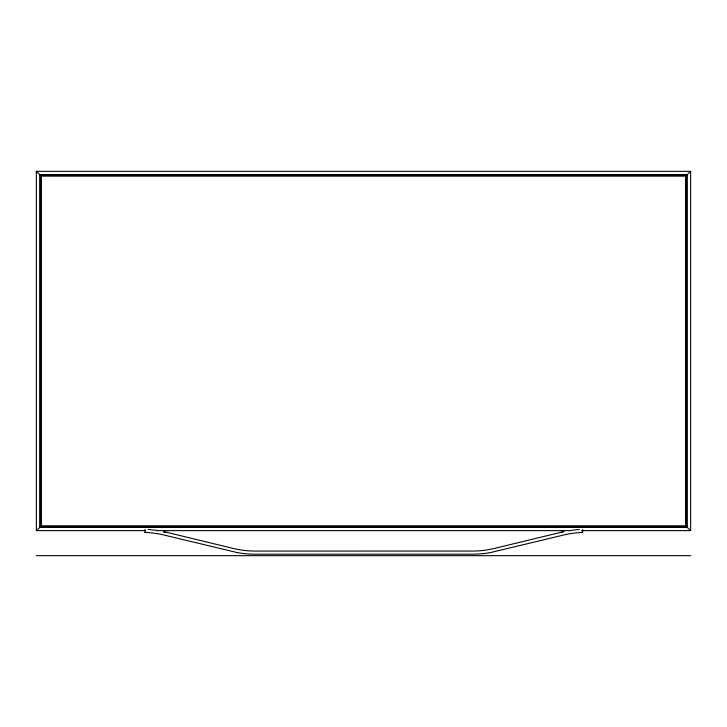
<?xml version="1.0" encoding="UTF-8"?>
<svg xmlns="http://www.w3.org/2000/svg" width="727" height="727" viewBox="0 0 727 727"><rect width="100%" height="100%" fill="white"/><g stroke="black" fill="none" stroke-linecap="round" stroke-linejoin="round"><path stroke-width="1.09" d="M581.6 530.628L690.65 530.628L690.65 171.336L36.35 171.336L36.35 530.628L39.585 527.584M39.949 527.248L40.503 526.721L686.497 526.721L687.051 527.248L687.051 174.716L39.949 174.716L39.949 527.248L687.051 527.248M41.094 526.166L685.906 526.166L685.906 175.798L41.094 175.798L41.094 526.166L685.906 526.166M41.094 175.798L685.906 175.798M39.949 174.716L40.503 175.243L686.497 175.243L687.051 174.716M687.415 174.38L690.65 171.336M564.061 531.555L494.124 548.503A68.801 49.654 0 0 1 472.196 551.057L255.459 551.066A68.801 49.654 0 0 1 233.531 548.512L163.593 531.555M572.058 530.192L579.301 529.474M36.35 530.628L145.4 530.628M156.759 530.628L571.377 530.628M145 529.474L145 532.446L147.227 532.446M163.929 532.446L167.265 532.446M560.39 532.446L562.616 532.446M580.428 532.446L582.654 532.446L582.654 529.474M36.35 555.664L690.65 555.664M148.363 529.474L157.377 530.437M237.465 552.638L161.648 534.454A75.417 54.661 0 0 0 150.634 532.818L149.226 532.7A76.853 55.706 0 0 0 145 532.446M687.415 527.584L690.65 530.628M36.35 171.336L39.585 174.38M686.497 175.243L686.497 526.721M685.77 175.925L685.77 526.03M41.23 175.925L41.23 526.03M40.503 175.243L40.503 526.721M582.654 532.446A76.853 55.706 0 0 0 578.428 532.7L577.02 532.818A75.417 54.661 0 0 0 566.006 534.454L490.189 552.638A102.607 102.607 0 0 1 472.241 554.192L255.413 554.201A102.607 102.607 0 0 1 237.465 552.647M686.688 175.062L40.312 175.062L40.312 526.902L686.688 526.902L686.688 175.062"/></g></svg>
